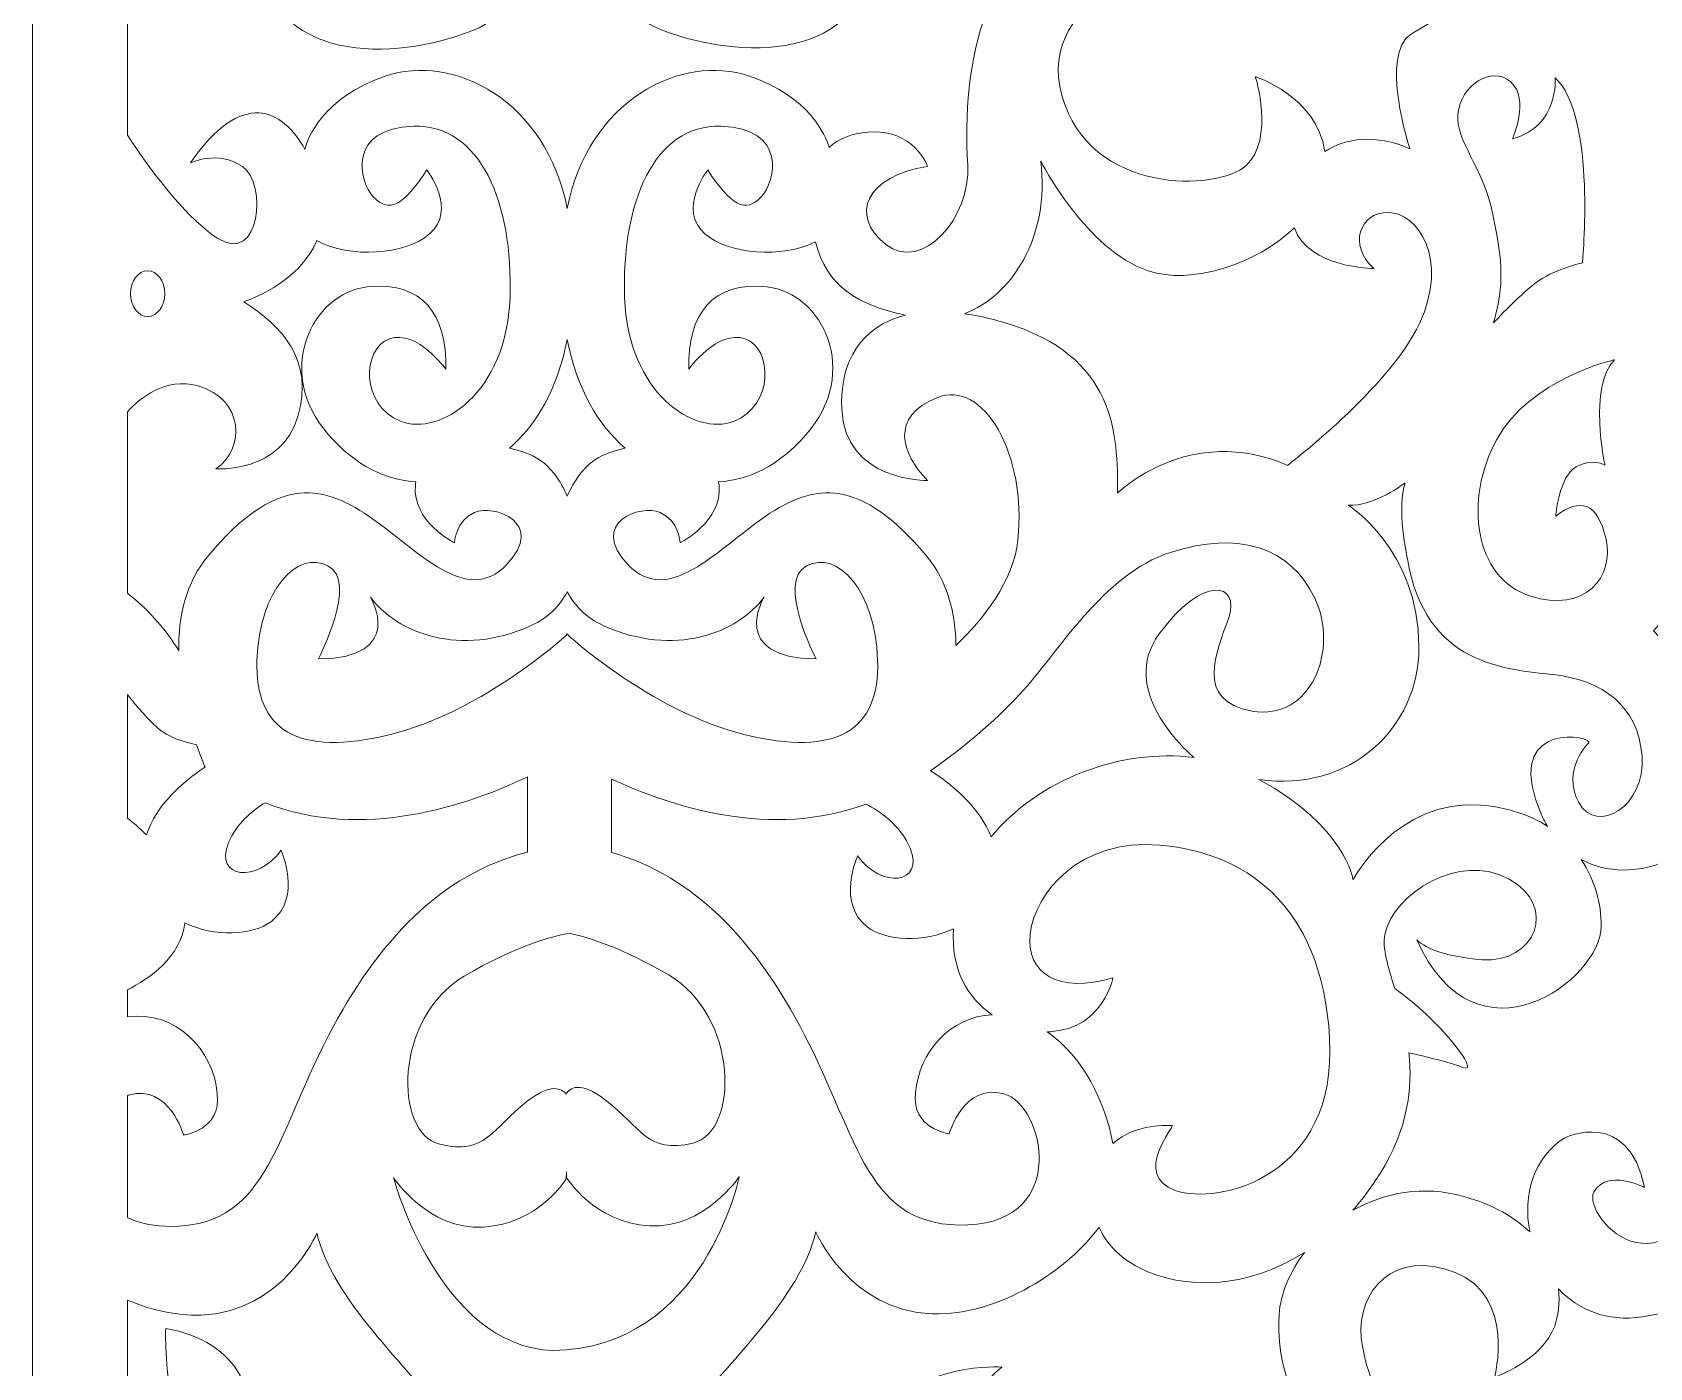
# Model space of a CAD drawing. Header units: centimetres. Extents: x -27.5 to -15.8, y -2.4 to 9.5.
# Drawn here: x -21.401 to -19.172, y 5.765 to 7.605 of the extents above; entities that cross this region are included whole.
import ezdxf

# ---------------------------------------------------------------- set-up
doc = ezdxf.new("R2010")
doc.units = ezdxf.units.CM
doc.header["$MEASUREMENT"] = 0
doc.layers.add('layer 1', color=7, linetype='Continuous')

msp = doc.modelspace()

# ---------------------------------------------------------------- linework, layer by layer
at = {"layer": 'layer 1', "color": 7, "lineweight": 9}
for points, knots in [([(-15.79741, -2.43716), (-15.79741, -2.43716), (-21.40076, -2.43716), (-21.40076, -2.43716), (-21.40076, -2.43716), (-21.40076, -2.43716), (-21.40076, 9.5), (-21.40076, 9.5), (-21.40076, 9.5), (-21.40076, 9.5), (-15.79741, 9.5), (-15.79741, 9.5), (-15.79741, 9.5), (-15.79741, 9.5), (-15.79741, -2.43716), (-15.79741, -2.43716)], [0, 0, 0, 0, 0.2, 0.2, 0.2, 0.2, 0.4, 0.4, 0.4, 0.4, 0.6, 0.6, 0.6, 0.6, 1, 1, 1, 1]), ([(-21.26969, 7.46294), (-21.26969, 7.46294), (-21.26969, 7.7349), (-21.26969, 7.7349), (-21.26969, 7.7349), (-21.24039, 7.73187), (-21.15302, 7.72925), (-21.1186, 7.7999), (-21.1186, 7.7999), (-21.07697, 7.88541), (-21.1167, 7.9642), (-21.21701, 7.98096), (-21.21701, 7.98096), (-21.21701, 7.98096), (-21.2189, 7.94408), (-21.20945, 7.87703), (-21.20945, 7.87703), (-21.20396, 7.83817), (-21.23913, 7.82238), (-21.26969, 7.81598), (-21.26969, 7.81598), (-21.26969, 7.81598), (-21.26969, 8.02003), (-21.26969, 8.02003), (-21.26969, 8.02003), (-21.23754, 8.00648), (-21.20292, 7.99839), (-21.16867, 7.99949), (-21.16867, 7.99949), (-21.05572, 8.00311), (-21.00849, 8.11228), (-21.00849, 8.11228), (-21.00849, 8.11228), (-20.98797, 8.02131), (-20.88323, 7.92855), (-20.83189, 7.8594), (-20.83189, 7.8594), (-20.78055, 7.79027), (-20.81134, 7.70477), (-20.90376, 7.67204), (-20.90376, 7.67204), (-20.99619, 7.63928), (-21.02493, 7.76481), (-20.9777, 7.78664), (-20.9777, 7.78664), (-20.93046, 7.80847), (-20.90376, 7.77937), (-20.90376, 7.77937), (-20.90376, 7.77937), (-20.90376, 7.77937), (-20.90171, 7.84667), (-20.9551, 7.86485), (-20.9551, 7.86485), (-21.00849, 7.88305), (-21.10502, 7.87577), (-21.09065, 7.7175), (-21.09065, 7.7175), (-21.07627, 7.55922), (-20.90171, 7.5647), (-20.79491, 7.60654), (-20.79491, 7.60654), (-20.68812, 7.64838), (-20.68608, 7.83395), (-20.68608, 7.84848), (-20.68608, 7.84848), (-20.68608, 7.86305), (-20.65118, 7.85758), (-20.65118, 7.85758), (-20.65118, 7.85758), (-20.65118, 7.85758), (-20.65151, 7.85877), (-20.65151, 7.85877), (-20.65151, 7.85877), (-20.64686, 7.85733), (-20.6435, 7.85474), (-20.6435, 7.85023), (-20.6435, 7.85023), (-20.6435, 7.8357), (-20.64144, 7.65012), (-20.53465, 7.60829), (-20.53465, 7.60829), (-20.42786, 7.56645), (-20.25332, 7.56097), (-20.23894, 7.71925), (-20.23894, 7.71925), (-20.22456, 7.87752), (-20.32107, 7.8848), (-20.37446, 7.86661), (-20.37446, 7.86661), (-20.42786, 7.84842), (-20.42581, 7.7811), (-20.42581, 7.7811), (-20.42581, 7.7811), (-20.42581, 7.7811), (-20.39913, 7.81022), (-20.35189, 7.7884), (-20.35189, 7.7884), (-20.30465, 7.76654), (-20.33341, 7.64101), (-20.42581, 7.67375), (-20.42581, 7.67375), (-20.51823, 7.70652), (-20.54903, 7.79203), (-20.49769, 7.86115), (-20.49769, 7.86115), (-20.44636, 7.93028), (-20.34161, 8.02306), (-20.32107, 8.11401), (-20.32107, 8.11401), (-20.32107, 8.11401), (-20.27383, 8.00487), (-20.1609, 8.00122), (-20.1609, 8.00122), (-20.06786, 7.99822), (-19.97202, 8.06314), (-19.9308, 8.12068), (-19.9308, 8.12068), (-19.92152, 8.09935), (-19.90409, 8.07934), (-19.87506, 8.06464), (-19.87506, 8.06464), (-19.808, 8.0307), (-19.70957, 8.03535), (-19.62463, 8.10225), (-19.62463, 8.10225), (-19.65819, 8.07031), (-19.67981, 8.02958), (-19.68267, 7.99092), (-19.68267, 7.99092), (-19.68687, 7.93431), (-19.66565, 7.8772), (-19.6482, 7.84092), (-19.6482, 7.84092), (-19.70845, 7.84195), (-19.7732, 7.83404), (-19.83848, 7.81442), (-19.83848, 7.81442), (-19.88902, 7.79926), (-19.93559, 7.77869), (-19.97471, 7.75448), (-19.97471, 7.75448), (-19.99867, 7.75496), (-20.07811, 7.76065), (-20.09975, 7.8138), (-20.09975, 7.8138), (-20.12537, 7.87659), (-20.06431, 7.91848), (-20.06431, 7.91848), (-20.06431, 7.91848), (-20.06431, 7.91848), (-20.18642, 7.92545), (-20.2061, 7.85393), (-20.2061, 7.85393), (-20.22505, 7.78514), (-20.17843, 7.69379), (-20.04698, 7.69618), (-20.04698, 7.69618), (-20.0645, 7.67707), (-20.0775, 7.65689), (-20.0849, 7.63617), (-20.0849, 7.63617), (-20.11162, 7.56156), (-20.11572, 7.49243), (-20.11162, 7.42149), (-20.11162, 7.42149), (-20.10749, 7.35054), (-20.17322, 7.27233), (-20.22456, 7.31233), (-20.22456, 7.31233), (-20.2759, 7.35236), (-20.25126, 7.40693), (-20.16706, 7.41966), (-20.16706, 7.41966), (-20.16706, 7.41966), (-20.18553, 7.47244), (-20.2492, 7.46696), (-20.2492, 7.46696), (-20.27196, 7.46502), (-20.28969, 7.45795), (-20.30258, 7.44594), (-20.30258, 7.44594), (-20.30795, 7.46348), (-20.33056, 7.51621), (-20.41235, 7.5441), (-20.41235, 7.5441), (-20.50698, 7.57633), (-20.63499, 7.51004), (-20.66356, 7.36169), (-20.66356, 7.36169), (-20.69218, 7.51004), (-20.82014, 7.57633), (-20.91477, 7.5441), (-20.91477, 7.5441), (-21.00126, 7.51462), (-21.02152, 7.45737), (-21.0253, 7.44329), (-21.0253, 7.44329), (-21.05527, 7.49848), (-21.11211, 7.52802), (-21.18293, 7.42451), (-21.18293, 7.42451), (-21.18293, 7.42451), (-21.14511, 7.44294), (-21.11104, 7.41949), (-21.11104, 7.41949), (-21.07697, 7.39599), (-21.08643, 7.28369), (-21.14511, 7.32057), (-21.14511, 7.32057), (-21.19757, 7.35354), (-21.25757, 7.44413), (-21.26969, 7.46294)], [0, 0, 0, 0, 0.0185185, 0.0185185, 0.0185185, 0.0185185, 0.037037, 0.037037, 0.037037, 0.037037, 0.0555556, 0.0555556, 0.0555556, 0.0555556, 0.0740741, 0.0740741, 0.0740741, 0.0740741, 0.0925926, 0.0925926, 0.0925926, 0.0925926, 0.1111111, 0.1111111, 0.1111111, 0.1111111, 0.1296296, 0.1296296, 0.1296296, 0.1296296, 0.1481481, 0.1481481, 0.1481481, 0.1481481, 0.1666667, 0.1666667, 0.1666667, 0.1666667, 0.1851852, 0.1851852, 0.1851852, 0.1851852, 0.2037037, 0.2037037, 0.2037037, 0.2037037, 0.2222222, 0.2222222, 0.2222222, 0.2222222, 0.2407407, 0.2407407, 0.2407407, 0.2407407, 0.2592593, 0.2592593, 0.2592593, 0.2592593, 0.2777778, 0.2777778, 0.2777778, 0.2777778, 0.2962963, 0.2962963, 0.2962963, 0.2962963, 0.3148148, 0.3148148, 0.3148148, 0.3148148, 0.3333333, 0.3333333, 0.3333333, 0.3333333, 0.3518519, 0.3518519, 0.3518519, 0.3518519, 0.3703704, 0.3703704, 0.3703704, 0.3703704, 0.3888889, 0.3888889, 0.3888889, 0.3888889, 0.4074074, 0.4074074, 0.4074074, 0.4074074, 0.4259259, 0.4259259, 0.4259259, 0.4259259, 0.4444444, 0.4444444, 0.4444444, 0.4444444, 0.462963, 0.462963, 0.462963, 0.462963, 0.4814815, 0.4814815, 0.4814815, 0.4814815, 0.5, 0.5, 0.5, 0.5, 0.5185185, 0.5185185, 0.5185185, 0.5185185, 0.537037, 0.537037, 0.537037, 0.537037, 0.5555556, 0.5555556, 0.5555556, 0.5555556, 0.5740741, 0.5740741, 0.5740741, 0.5740741, 0.5925926, 0.5925926, 0.5925926, 0.5925926, 0.6111111, 0.6111111, 0.6111111, 0.6111111, 0.6296296, 0.6296296, 0.6296296, 0.6296296, 0.6481481, 0.6481481, 0.6481481, 0.6481481, 0.6666667, 0.6666667, 0.6666667, 0.6666667, 0.6851852, 0.6851852, 0.6851852, 0.6851852, 0.7037037, 0.7037037, 0.7037037, 0.7037037, 0.7222222, 0.7222222, 0.7222222, 0.7222222, 0.7407407, 0.7407407, 0.7407407, 0.7407407, 0.7592593, 0.7592593, 0.7592593, 0.7592593, 0.7777778, 0.7777778, 0.7777778, 0.7777778, 0.7962963, 0.7962963, 0.7962963, 0.7962963, 0.8148148, 0.8148148, 0.8148148, 0.8148148, 0.8333333, 0.8333333, 0.8333333, 0.8333333, 0.8518519, 0.8518519, 0.8518519, 0.8518519, 0.8703704, 0.8703704, 0.8703704, 0.8703704, 0.8888889, 0.8888889, 0.8888889, 0.8888889, 0.9074074, 0.9074074, 0.9074074, 0.9074074, 0.9259259, 0.9259259, 0.9259259, 0.9259259, 0.9444444, 0.9444444, 0.9444444, 0.9444444, 0.962963, 0.962963, 0.962963, 0.962963, 1, 1, 1, 1]), ([(-19.61959, 7.44034), (-19.59073, 7.45899), (-19.55, 7.46471), (-19.50256, 7.44419), (-19.50256, 7.44419), (-19.50256, 7.44419), (-19.54504, 7.57436), (-19.50036, 7.60229), (-19.50036, 7.60229), (-19.45569, 7.63022), (-19.45307, 7.62791), (-19.45307, 7.62791), (-19.45307, 7.62791), (-19.45307, 7.62791), (-19.45329, 7.63933), (-19.45199, 7.65524), (-19.45199, 7.65524), (-19.50601, 7.6769), (-19.60893, 7.713), (-19.70119, 7.71592), (-19.70119, 7.71592), (-19.83364, 7.7201), (-20.01975, 7.65444), (-19.98189, 7.51754), (-19.98189, 7.51754), (-19.94405, 7.38062), (-19.76741, 7.38483), (-19.728, 7.42115), (-19.728, 7.42115), (-19.68856, 7.45746), (-19.71526, 7.54336), (-19.71526, 7.54336), (-19.71526, 7.54336), (-19.71526, 7.54336), (-19.63043, 7.51632), (-19.61959, 7.44034)], [0, 0, 0, 0, 0.1, 0.1, 0.1, 0.1, 0.2, 0.2, 0.2, 0.2, 0.3, 0.3, 0.3, 0.3, 0.4, 0.4, 0.4, 0.4, 0.5, 0.5, 0.5, 0.5, 0.6, 0.6, 0.6, 0.6, 0.7, 0.7, 0.7, 0.7, 0.8, 0.8, 0.8, 0.8, 1, 1, 1, 1]), ([(-19.26468, 7.2869), (-19.26468, 7.2869), (-19.24499, 7.48928), (-19.3021, 7.54162), (-19.3021, 7.54162), (-19.3021, 7.54162), (-19.29675, 7.47499), (-19.361, 7.45778), (-19.361, 7.45778), (-19.361, 7.45778), (-19.33675, 7.51258), (-19.36342, 7.53621), (-19.36342, 7.53621), (-19.39009, 7.55984), (-19.43253, 7.53086), (-19.43619, 7.49217), (-19.43619, 7.49217), (-19.43982, 7.45352), (-19.40102, 7.4202), (-19.38767, 7.35145), (-19.38767, 7.35145), (-19.37434, 7.28271), (-19.37228, 7.26054), (-19.38705, 7.20433), (-19.38705, 7.20433), (-19.38705, 7.20433), (-19.34719, 7.24746), (-19.32361, 7.26315), (-19.32361, 7.26315), (-19.29999, 7.27884), (-19.26468, 7.2869), (-19.26468, 7.2869)], [0, 0, 0, 0, 0.1111111, 0.1111111, 0.1111111, 0.1111111, 0.2222222, 0.2222222, 0.2222222, 0.2222222, 0.3333333, 0.3333333, 0.3333333, 0.3333333, 0.4444444, 0.4444444, 0.4444444, 0.4444444, 0.5555556, 0.5555556, 0.5555556, 0.5555556, 0.6666667, 0.6666667, 0.6666667, 0.6666667, 0.7777778, 0.7777778, 0.7777778, 0.7777778, 1, 1, 1, 1]), ([(-21.26969, 6.83177), (-21.26969, 6.83177), (-21.26969, 7.08154), (-21.26969, 7.08154), (-21.26969, 7.08154), (-21.2532, 7.09971), (-21.21766, 7.13002), (-21.17243, 7.11729), (-21.17243, 7.11729), (-21.10936, 7.09953), (-21.10651, 7.03094), (-21.14804, 7.003), (-21.14804, 7.003), (-21.14804, 7.003), (-21.05776, 6.99667), (-21.03482, 7.07539), (-21.03482, 7.07539), (-21.01189, 7.15411), (-21.05804, 7.19986), (-21.10914, 7.23341), (-21.10914, 7.23341), (-21.10914, 7.23341), (-21.03257, 7.25781), (-21.00893, 7.31767), (-21.00893, 7.31767), (-20.96307, 7.29249), (-20.88715, 7.29775), (-20.85331, 7.32673), (-20.85331, 7.32673), (-20.81474, 7.35982), (-20.85703, 7.4149), (-20.85703, 7.4149), (-20.85703, 7.4149), (-20.8894, 7.36532), (-20.90931, 7.35541), (-20.93046, 7.37743), (-20.93046, 7.37743), (-20.95161, 7.39947), (-20.96661, 7.47251), (-20.87514, 7.4752), (-20.87514, 7.4752), (-20.78365, 7.47792), (-20.73792, 7.36988), (-20.7425, 7.2389), (-20.7425, 7.2389), (-20.74708, 7.10789), (-20.83854, 7.04712), (-20.89342, 7.06874), (-20.89342, 7.06874), (-20.9483, 7.09035), (-20.94678, 7.16867), (-20.90868, 7.18218), (-20.90868, 7.18218), (-20.87056, 7.19567), (-20.83093, 7.1403), (-20.83093, 7.1403), (-20.83093, 7.1403), (-20.82941, 7.21593), (-20.86293, 7.26184), (-20.93916, 7.25373), (-20.93916, 7.25373), (-21.01538, 7.24564), (-21.06874, 7.13625), (-20.99252, 7.04982), (-20.99252, 7.04982), (-20.95459, 7.00683), (-20.91288, 6.98757), (-20.8721, 6.98505), (-20.8721, 6.98505), (-20.87243, 6.9836), (-20.87268, 6.98217), (-20.87282, 6.98068), (-20.87282, 6.98068), (-20.87771, 6.93014), (-20.81906, 6.9013), (-20.81906, 6.9013), (-20.81906, 6.9013), (-20.81906, 6.9013), (-20.81742, 6.9316), (-20.79136, 6.94313), (-20.79136, 6.94313), (-20.76526, 6.9547), (-20.69193, 6.92871), (-20.74735, 6.87096), (-20.74735, 6.87096), (-20.80273, 6.81323), (-20.86773, 6.88989), (-20.93648, 6.93746), (-20.93648, 6.93746), (-21.00521, 6.98502), (-21.06752, 6.99075), (-21.15776, 6.88418), (-21.15776, 6.88418), (-21.18973, 6.8464), (-21.19959, 6.79861), (-21.19903, 6.75265), (-21.19903, 6.75265), (-21.21627, 6.77992), (-21.23775, 6.80646), (-21.264, 6.82697), (-21.264, 6.82697), (-21.26598, 6.82852), (-21.26788, 6.83012), (-21.26969, 6.83177)], [0, 0, 0, 0, 0.037037, 0.037037, 0.037037, 0.037037, 0.0740741, 0.0740741, 0.0740741, 0.0740741, 0.1111111, 0.1111111, 0.1111111, 0.1111111, 0.1481481, 0.1481481, 0.1481481, 0.1481481, 0.1851852, 0.1851852, 0.1851852, 0.1851852, 0.2222222, 0.2222222, 0.2222222, 0.2222222, 0.2592593, 0.2592593, 0.2592593, 0.2592593, 0.2962963, 0.2962963, 0.2962963, 0.2962963, 0.3333333, 0.3333333, 0.3333333, 0.3333333, 0.3703704, 0.3703704, 0.3703704, 0.3703704, 0.4074074, 0.4074074, 0.4074074, 0.4074074, 0.4444444, 0.4444444, 0.4444444, 0.4444444, 0.4814815, 0.4814815, 0.4814815, 0.4814815, 0.5185185, 0.5185185, 0.5185185, 0.5185185, 0.5555556, 0.5555556, 0.5555556, 0.5555556, 0.5925926, 0.5925926, 0.5925926, 0.5925926, 0.6296296, 0.6296296, 0.6296296, 0.6296296, 0.6666667, 0.6666667, 0.6666667, 0.6666667, 0.7037037, 0.7037037, 0.7037037, 0.7037037, 0.7407407, 0.7407407, 0.7407407, 0.7407407, 0.7777778, 0.7777778, 0.7777778, 0.7777778, 0.8148148, 0.8148148, 0.8148148, 0.8148148, 0.8518519, 0.8518519, 0.8518519, 0.8518519, 0.8888889, 0.8888889, 0.8888889, 0.8888889, 0.9259259, 0.9259259, 0.9259259, 0.9259259, 1, 1, 1, 1]), ([(-20.1281, 6.75976), (-20.08917, 6.79657), (-20.04902, 6.84756), (-20.04264, 6.9051), (-20.04264, 6.9051), (-20.02976, 7.02118), (-20.08991, 7.12774), (-20.15434, 7.10111), (-20.15434, 7.10111), (-20.2188, 7.07447), (-20.20376, 7.02499), (-20.16723, 6.98691), (-20.16723, 6.98691), (-20.16723, 6.98691), (-20.2811, 6.98502), (-20.28539, 7.08587), (-20.28539, 7.08587), (-20.28814, 7.15026), (-20.25913, 7.19942), (-20.19758, 7.21472), (-20.19758, 7.21472), (-20.26413, 7.229), (-20.30622, 7.25469), (-20.32154, 7.31588), (-20.32154, 7.31588), (-20.36768, 7.29274), (-20.4408, 7.29844), (-20.4738, 7.32673), (-20.4738, 7.32673), (-20.51238, 7.35982), (-20.47007, 7.4149), (-20.47007, 7.4149), (-20.47007, 7.4149), (-20.43773, 7.36532), (-20.41783, 7.35541), (-20.39666, 7.37743), (-20.39666, 7.37743), (-20.37554, 7.39947), (-20.36053, 7.47251), (-20.45201, 7.4752), (-20.45201, 7.4752), (-20.54346, 7.47792), (-20.58921, 7.36988), (-20.58463, 7.2389), (-20.58463, 7.2389), (-20.58004, 7.10789), (-20.48859, 7.04712), (-20.43369, 7.06874), (-20.43369, 7.06874), (-20.37882, 7.09035), (-20.38034, 7.16867), (-20.41844, 7.18218), (-20.41844, 7.18218), (-20.45658, 7.19567), (-20.49622, 7.1403), (-20.49622, 7.1403), (-20.49622, 7.1403), (-20.49772, 7.21593), (-20.46419, 7.26184), (-20.38796, 7.25373), (-20.38796, 7.25373), (-20.31175, 7.24564), (-20.25838, 7.13625), (-20.33461, 7.04982), (-20.33461, 7.04982), (-20.37255, 7.00683), (-20.41424, 6.98757), (-20.45501, 6.98505), (-20.45501, 6.98505), (-20.45471, 6.9836), (-20.45445, 6.98217), (-20.45431, 6.98068), (-20.45431, 6.98068), (-20.44945, 6.93014), (-20.50809, 6.9013), (-20.50809, 6.9013), (-20.50809, 6.9013), (-20.50809, 6.9013), (-20.50969, 6.9316), (-20.53579, 6.94313), (-20.53579, 6.94313), (-20.56185, 6.9547), (-20.63518, 6.92871), (-20.57979, 6.87096), (-20.57979, 6.87096), (-20.52439, 6.81323), (-20.4594, 6.88989), (-20.39066, 6.93746), (-20.39066, 6.93746), (-20.32192, 6.98502), (-20.25961, 6.99075), (-20.1694, 6.88418), (-20.1694, 6.88418), (-20.13904, 6.84833), (-20.1286, 6.8035), (-20.1281, 6.75976)], [0, 0, 0, 0, 0.04, 0.04, 0.04, 0.04, 0.08, 0.08, 0.08, 0.08, 0.12, 0.12, 0.12, 0.12, 0.16, 0.16, 0.16, 0.16, 0.2, 0.2, 0.2, 0.2, 0.24, 0.24, 0.24, 0.24, 0.28, 0.28, 0.28, 0.28, 0.32, 0.32, 0.32, 0.32, 0.36, 0.36, 0.36, 0.36, 0.4, 0.4, 0.4, 0.4, 0.44, 0.44, 0.44, 0.44, 0.48, 0.48, 0.48, 0.48, 0.52, 0.52, 0.52, 0.52, 0.56, 0.56, 0.56, 0.56, 0.6, 0.6, 0.6, 0.6, 0.64, 0.64, 0.64, 0.64, 0.68, 0.68, 0.68, 0.68, 0.72, 0.72, 0.72, 0.72, 0.76, 0.76, 0.76, 0.76, 0.8, 0.8, 0.8, 0.8, 0.84, 0.84, 0.84, 0.84, 0.88, 0.88, 0.88, 0.88, 0.92, 0.92, 0.92, 0.92, 1, 1, 1, 1]), ([(-20.1161, 7.21684), (-20.09915, 7.21443), (-20.08092, 7.21042), (-20.06139, 7.20465), (-20.06139, 7.20465), (-19.90673, 7.15898), (-19.90515, 7.04971), (-19.90515, 6.9698), (-19.90515, 6.9698), (-19.90515, 6.9698), (-19.80633, 7.06686), (-19.67099, 7.00787), (-19.67099, 7.00787), (-19.67099, 7.00787), (-19.53086, 7.11438), (-19.48922, 7.20324), (-19.48922, 7.20324), (-19.44759, 7.29207), (-19.49193, 7.35631), (-19.5321, 7.35631), (-19.5321, 7.35631), (-19.57223, 7.35631), (-19.58758, 7.31131), (-19.55217, 7.27892), (-19.55217, 7.27892), (-19.55217, 7.27892), (-19.64222, 7.27983), (-19.66159, 7.33497), (-19.66159, 7.33497), (-19.71439, 7.28464), (-19.80411, 7.25604), (-19.8631, 7.27595), (-19.8631, 7.27595), (-19.94936, 7.30507), (-20.01098, 7.42693), (-20.01098, 7.42693), (-20.01098, 7.42693), (-19.99832, 7.32178), (-20.05154, 7.24149), (-20.1161, 7.21684)], [0, 0, 0, 0, 0.0909091, 0.0909091, 0.0909091, 0.0909091, 0.1818182, 0.1818182, 0.1818182, 0.1818182, 0.2727273, 0.2727273, 0.2727273, 0.2727273, 0.3636364, 0.3636364, 0.3636364, 0.3636364, 0.4545455, 0.4545455, 0.4545455, 0.4545455, 0.5454545, 0.5454545, 0.5454545, 0.5454545, 0.6363636, 0.6363636, 0.6363636, 0.6363636, 0.7272727, 0.7272727, 0.7272727, 0.7272727, 0.8181818, 0.8181818, 0.8181818, 0.8181818, 1, 1, 1, 1]), ([(-21.24191, 7.21299), (-21.25494, 7.21299), (-21.26558, 7.22712), (-21.26558, 7.24442), (-21.26558, 7.24442), (-21.26558, 7.26175), (-21.25494, 7.27585), (-21.24191, 7.27585), (-21.24191, 7.27585), (-21.2289, 7.27585), (-21.21827, 7.26175), (-21.21827, 7.24442), (-21.21827, 7.24442), (-21.21827, 7.22712), (-21.2289, 7.21299), (-21.24191, 7.21299)], [0, 0, 0, 0, 0.2, 0.2, 0.2, 0.2, 0.4, 0.4, 0.4, 0.4, 0.6, 0.6, 0.6, 0.6, 1, 1, 1, 1]), ([(-20.66356, 7.18145), (-20.65017, 7.11316), (-20.62082, 7.06308), (-20.58373, 7.03147), (-20.58373, 7.03147), (-20.59896, 7.02854), (-20.61334, 7.02326), (-20.62542, 7.01532), (-20.62542, 7.01532), (-20.64081, 7.0052), (-20.65415, 6.98719), (-20.66356, 6.96544), (-20.66356, 6.96544), (-20.67296, 6.98719), (-20.68635, 7.0052), (-20.70171, 7.01532), (-20.70171, 7.01532), (-20.71377, 7.02326), (-20.72814, 7.02854), (-20.7434, 7.03147), (-20.7434, 7.03147), (-20.70631, 7.06308), (-20.67697, 7.11316), (-20.66356, 7.18145)], [0, 0, 0, 0, 0.1428571, 0.1428571, 0.1428571, 0.1428571, 0.2857143, 0.2857143, 0.2857143, 0.2857143, 0.4285714, 0.4285714, 0.4285714, 0.4285714, 0.5714286, 0.5714286, 0.5714286, 0.5714286, 0.7142857, 0.7142857, 0.7142857, 0.7142857, 1, 1, 1, 1]), ([(-19.33714, 5.95151), (-19.35746, 5.97137), (-19.38682, 5.98881), (-19.42807, 6.00046), (-19.42807, 6.00046), (-19.4841, 6.0163), (-19.53755, 6.00587), (-19.58091, 5.98145), (-19.58091, 5.98145), (-19.56773, 5.99648), (-19.55514, 6.01339), (-19.54336, 6.03228), (-19.54336, 6.03228), (-19.50525, 6.09339), (-19.49869, 6.14957), (-19.50366, 6.19856), (-19.50366, 6.19856), (-19.4806, 6.1933), (-19.44727, 6.18514), (-19.42929, 6.17807), (-19.42929, 6.17807), (-19.40229, 6.16741), (-19.46374, 6.24616), (-19.52326, 6.28686), (-19.52326, 6.28686), (-19.53254, 6.31779), (-19.54057, 6.34305), (-19.53687, 6.36139), (-19.53687, 6.36139), (-19.52544, 6.4177), (-19.43419, 6.47543), (-19.36573, 6.43789), (-19.36573, 6.43789), (-19.29731, 6.40036), (-19.32989, 6.32097), (-19.40322, 6.32675), (-19.40322, 6.32675), (-19.47655, 6.33254), (-19.49283, 6.35418), (-19.49283, 6.35418), (-19.49283, 6.35418), (-19.41137, 6.17085), (-19.23863, 6.29931), (-19.23863, 6.37295), (-19.23863, 6.37295), (-19.23863, 6.40385), (-19.24744, 6.43655), (-19.26625, 6.46474), (-19.26625, 6.46474), (-19.19553, 6.42632), (-19.09481, 6.46722), (-19.07451, 6.55009), (-19.07451, 6.55009), (-19.04782, 6.65925), (-19.16656, 6.77993), (-19.16656, 6.77993), (-19.16656, 6.77993), (-19.10506, 6.8414), (-19.13503, 6.94479), (-19.13503, 6.94479), (-19.13503, 6.94479), (-19.09245, 6.91685), (-19.03884, 6.90986), (-19.01518, 6.97831), (-19.01518, 6.97831), (-18.99152, 7.04677), (-19.04987, 7.07471), (-19.04987, 7.07471), (-19.04987, 7.07471), (-19.03884, 7.03978), (-19.06405, 7.00065), (-19.10191, 7.00624), (-19.10191, 7.00624), (-19.13977, 7.01183), (-19.17287, 7.07609), (-19.14921, 7.1292), (-19.14921, 7.1292), (-19.12556, 7.18225), (-19.03566, 7.17807), (-18.93158, 7.09706), (-18.93158, 7.09706), (-18.8275, 7.01603), (-18.79235, 6.86133), (-18.80525, 6.76239), (-18.80525, 6.76239), (-18.81052, 6.72177), (-18.82304, 6.68597), (-18.83598, 6.65786), (-18.83598, 6.65786), (-18.86522, 6.68712), (-18.90198, 6.70126), (-18.94276, 6.70126), (-18.94276, 6.70126), (-19.02159, 6.70126), (-19.06969, 6.62142), (-19.06969, 6.62142), (-19.06969, 6.62142), (-18.98758, 6.63686), (-18.93534, 6.60818), (-18.9005, 6.54208), (-18.9005, 6.54208), (-18.86566, 6.47596), (-18.90299, 6.41203), (-18.96518, 6.35251), (-18.96518, 6.35251), (-19.02739, 6.29299), (-19.05724, 6.08582), (-19.05724, 6.08582), (-19.05724, 6.08582), (-19.13936, 5.82794), (-19.26625, 5.97342), (-19.24883, 6.00648), (-19.24883, 6.00648), (-19.23141, 6.03953), (-19.17918, 6.01309), (-19.17918, 6.01309), (-19.17918, 6.01309), (-19.20156, 6.12328), (-19.28866, 6.08142), (-19.28866, 6.08142), (-19.28866, 6.08142), (-19.33234, 6.05498), (-19.34678, 6.00187), (-19.33714, 5.95151)], [0, 0, 0, 0, 0.03125, 0.03125, 0.03125, 0.03125, 0.0625, 0.0625, 0.0625, 0.0625, 0.09375, 0.09375, 0.09375, 0.09375, 0.125, 0.125, 0.125, 0.125, 0.15625, 0.15625, 0.15625, 0.15625, 0.1875, 0.1875, 0.1875, 0.1875, 0.21875, 0.21875, 0.21875, 0.21875, 0.25, 0.25, 0.25, 0.25, 0.28125, 0.28125, 0.28125, 0.28125, 0.3125, 0.3125, 0.3125, 0.3125, 0.34375, 0.34375, 0.34375, 0.34375, 0.375, 0.375, 0.375, 0.375, 0.40625, 0.40625, 0.40625, 0.40625, 0.4375, 0.4375, 0.4375, 0.4375, 0.46875, 0.46875, 0.46875, 0.46875, 0.5, 0.5, 0.5, 0.5, 0.53125, 0.53125, 0.53125, 0.53125, 0.5625, 0.5625, 0.5625, 0.5625, 0.59375, 0.59375, 0.59375, 0.59375, 0.625, 0.625, 0.625, 0.625, 0.65625, 0.65625, 0.65625, 0.65625, 0.6875, 0.6875, 0.6875, 0.6875, 0.71875, 0.71875, 0.71875, 0.71875, 0.75, 0.75, 0.75, 0.75, 0.78125, 0.78125, 0.78125, 0.78125, 0.8125, 0.8125, 0.8125, 0.8125, 0.84375, 0.84375, 0.84375, 0.84375, 0.875, 0.875, 0.875, 0.875, 0.90625, 0.90625, 0.90625, 0.90625, 0.9375, 0.9375, 0.9375, 0.9375, 1, 1, 1, 1]), ([(-19.23361, 7.0083), (-19.23361, 7.0083), (-19.2572, 7.11679), (-19.22032, 7.15339), (-19.22032, 7.15339), (-19.22032, 7.15339), (-19.33688, 7.12724), (-19.3826, 7.04359), (-19.3826, 7.04359), (-19.42835, 6.95994), (-19.4136, 6.85277), (-19.33688, 6.82792), (-19.33688, 6.82792), (-19.26015, 6.80311), (-19.22032, 6.85538), (-19.23211, 6.90635), (-19.23211, 6.90635), (-19.24393, 6.95734), (-19.26753, 6.96385), (-19.30147, 6.93771), (-19.30147, 6.93771), (-19.30147, 6.93771), (-19.29703, 6.9926), (-19.27344, 7.00568), (-19.27344, 7.00568), (-19.24983, 7.01875), (-19.23361, 7.0083), (-19.23361, 7.0083)], [0, 0, 0, 0, 0.125, 0.125, 0.125, 0.125, 0.25, 0.25, 0.25, 0.25, 0.375, 0.375, 0.375, 0.375, 0.5, 0.5, 0.5, 0.5, 0.625, 0.625, 0.625, 0.625, 0.75, 0.75, 0.75, 0.75, 1, 1, 1, 1]), ([(-19.31277, 6.51041), (-19.31572, 6.51543), (-19.31848, 6.52078), (-19.32096, 6.52645), (-19.32096, 6.52645), (-19.37434, 6.64833), (-19.26553, 6.63923), (-19.25524, 6.62651), (-19.25524, 6.62651), (-19.25524, 6.62651), (-19.29441, 6.58835), (-19.26953, 6.54318), (-19.26953, 6.54318), (-19.24465, 6.49799), (-19.17747, 6.53766), (-19.18244, 6.60709), (-19.18244, 6.60709), (-19.18742, 6.67652), (-19.23717, 6.71179), (-19.30436, 6.7195), (-19.30436, 6.7195), (-19.37152, 6.72722), (-19.48114, 6.73202), (-19.50579, 6.87937), (-19.50579, 6.87937), (-19.50579, 6.87937), (-19.5214, 6.95176), (-19.50878, 6.98388), (-19.50878, 6.98388), (-19.50878, 6.98388), (-19.55292, 6.95036), (-19.58762, 6.95316), (-19.58762, 6.95316), (-19.58762, 6.95316), (-19.48985, 6.89217), (-19.48985, 6.7571), (-19.48985, 6.7571), (-19.48985, 6.64648), (-19.58406, 6.55668), (-19.71047, 6.57505), (-19.71047, 6.57505), (-19.59064, 6.51033), (-19.58077, 6.43697), (-19.58077, 6.43697), (-19.58077, 6.43697), (-19.58077, 6.43697), (-19.52061, 6.54923), (-19.4046, 6.53971), (-19.4046, 6.53971), (-19.36736, 6.53667), (-19.33694, 6.52597), (-19.31277, 6.51041)], [0, 0, 0, 0, 0.0714286, 0.0714286, 0.0714286, 0.0714286, 0.1428571, 0.1428571, 0.1428571, 0.1428571, 0.2142857, 0.2142857, 0.2142857, 0.2142857, 0.2857143, 0.2857143, 0.2857143, 0.2857143, 0.3571429, 0.3571429, 0.3571429, 0.3571429, 0.4285714, 0.4285714, 0.4285714, 0.4285714, 0.5, 0.5, 0.5, 0.5, 0.5714286, 0.5714286, 0.5714286, 0.5714286, 0.6428571, 0.6428571, 0.6428571, 0.6428571, 0.7142857, 0.7142857, 0.7142857, 0.7142857, 0.7857143, 0.7857143, 0.7857143, 0.7857143, 0.8571429, 0.8571429, 0.8571429, 0.8571429, 1, 1, 1, 1]), ([(-20.07964, 6.49583), (-20.01543, 6.57446), (-19.90056, 6.61868), (-19.79964, 6.60515), (-19.79964, 6.60515), (-19.81252, 6.61616), (-19.90441, 6.69886), (-19.84785, 6.77568), (-19.84785, 6.77568), (-19.78714, 6.85813), (-19.73589, 6.84618), (-19.75206, 6.79836), (-19.75206, 6.79836), (-19.76826, 6.75056), (-19.80064, 6.68364), (-19.71967, 6.6693), (-19.71967, 6.6693), (-19.63872, 6.65496), (-19.5996, 6.75415), (-19.63334, 6.82467), (-19.63334, 6.82467), (-19.66706, 6.89519), (-19.73758, 6.91842), (-19.83209, 6.88798), (-19.83209, 6.88798), (-19.92662, 6.85753), (-19.98678, 6.74906), (-20.04049, 6.69198), (-20.04049, 6.69198), (-20.07607, 6.65414), (-20.11918, 6.61717), (-20.16301, 6.5871), (-20.16301, 6.5871), (-20.13225, 6.56776), (-20.09491, 6.53632), (-20.07964, 6.49583)], [0, 0, 0, 0, 0.1, 0.1, 0.1, 0.1, 0.2, 0.2, 0.2, 0.2, 0.3, 0.3, 0.3, 0.3, 0.4, 0.4, 0.4, 0.4, 0.5, 0.5, 0.5, 0.5, 0.6, 0.6, 0.6, 0.6, 0.7, 0.7, 0.7, 0.7, 0.8, 0.8, 0.8, 0.8, 1, 1, 1, 1]), ([(-20.66356, 6.83358), (-20.65335, 6.81429), (-20.63729, 6.79789), (-20.614, 6.78725), (-20.614, 6.78725), (-20.51623, 6.74248), (-20.42824, 6.77713), (-20.3924, 6.82622), (-20.3924, 6.82622), (-20.3924, 6.82622), (-20.44291, 6.74248), (-20.32069, 6.74106), (-20.32069, 6.74106), (-20.32069, 6.74106), (-20.37609, 6.84786), (-20.33371, 6.8695), (-20.33371, 6.8695), (-20.29136, 6.89117), (-20.23921, 6.83631), (-20.23593, 6.73961), (-20.23593, 6.73961), (-20.23269, 6.64288), (-20.29136, 6.60536), (-20.42009, 6.63713), (-20.42009, 6.63713), (-20.53889, 6.66643), (-20.64659, 6.75965), (-20.6625, 6.77387), (-20.6625, 6.77387), (-20.6625, 6.77387), (-20.66261, 6.77568), (-20.66261, 6.77568), (-20.66261, 6.77568), (-20.66261, 6.77568), (-20.66296, 6.77538), (-20.66356, 6.77481), (-20.66356, 6.77481), (-20.6642, 6.77538), (-20.66451, 6.77568), (-20.66451, 6.77568), (-20.66451, 6.77568), (-20.66451, 6.77568), (-20.66462, 6.77387), (-20.66462, 6.77387), (-20.66462, 6.77387), (-20.6805, 6.75969), (-20.78819, 6.66644), (-20.90703, 6.63713), (-20.90703, 6.63713), (-21.03579, 6.60536), (-21.09444, 6.64288), (-21.09118, 6.73961), (-21.09118, 6.73961), (-21.08793, 6.83631), (-21.03579, 6.89117), (-20.99341, 6.8695), (-20.99341, 6.8695), (-20.95103, 6.84786), (-21.00645, 6.74106), (-21.00645, 6.74106), (-21.00645, 6.74106), (-20.88422, 6.74248), (-20.93474, 6.82622), (-20.93474, 6.82622), (-20.93474, 6.82622), (-20.89888, 6.77713), (-20.81089, 6.74248), (-20.71313, 6.78725), (-20.71313, 6.78725), (-20.68984, 6.79789), (-20.67378, 6.81429), (-20.66356, 6.83358)], [0, 0, 0, 0, 0.0526316, 0.0526316, 0.0526316, 0.0526316, 0.1052632, 0.1052632, 0.1052632, 0.1052632, 0.1578947, 0.1578947, 0.1578947, 0.1578947, 0.2105263, 0.2105263, 0.2105263, 0.2105263, 0.2631579, 0.2631579, 0.2631579, 0.2631579, 0.3157895, 0.3157895, 0.3157895, 0.3157895, 0.3684211, 0.3684211, 0.3684211, 0.3684211, 0.4210526, 0.4210526, 0.4210526, 0.4210526, 0.4736842, 0.4736842, 0.4736842, 0.4736842, 0.5263158, 0.5263158, 0.5263158, 0.5263158, 0.5789474, 0.5789474, 0.5789474, 0.5789474, 0.6315789, 0.6315789, 0.6315789, 0.6315789, 0.6842105, 0.6842105, 0.6842105, 0.6842105, 0.7368421, 0.7368421, 0.7368421, 0.7368421, 0.7894737, 0.7894737, 0.7894737, 0.7894737, 0.8421053, 0.8421053, 0.8421053, 0.8421053, 0.8947368, 0.8947368, 0.8947368, 0.8947368, 1, 1, 1, 1]), ([(-21.26969, 6.52164), (-21.26969, 6.52164), (-21.26969, 6.69231), (-21.26969, 6.69231), (-21.26969, 6.69231), (-21.26202, 6.68212), (-21.24595, 6.66197), (-21.22722, 6.64536), (-21.22722, 6.64536), (-21.21419, 6.63382), (-21.19278, 6.62685), (-21.17449, 6.62277), (-21.17449, 6.62277), (-21.16876, 6.6061), (-21.16394, 6.59498), (-21.16264, 6.59211), (-21.16264, 6.59211), (-21.19378, 6.57181), (-21.23017, 6.53964), (-21.24354, 6.49864), (-21.24354, 6.49864), (-21.25285, 6.50798), (-21.26199, 6.51569), (-21.26969, 6.52164)], [0, 0, 0, 0, 0.1428571, 0.1428571, 0.1428571, 0.1428571, 0.2857143, 0.2857143, 0.2857143, 0.2857143, 0.4285714, 0.4285714, 0.4285714, 0.4285714, 0.5714286, 0.5714286, 0.5714286, 0.5714286, 0.7142857, 0.7142857, 0.7142857, 0.7142857, 1, 1, 1, 1]), ([(-21.26969, 5.97139), (-21.26969, 5.97139), (-21.26969, 6.1396), (-21.26969, 6.1396), (-21.26969, 6.1396), (-21.269, 6.13984), (-21.2683, 6.14006), (-21.2676, 6.14025), (-21.2676, 6.14025), (-21.21176, 6.15546), (-21.1924, 6.08507), (-21.1924, 6.08507), (-21.1924, 6.08507), (-21.1924, 6.08507), (-21.13978, 6.09197), (-21.14588, 6.14194), (-21.14588, 6.14194), (-21.15092, 6.20221), (-21.2028, 6.25691), (-21.26969, 6.24818), (-21.26969, 6.24818), (-21.26969, 6.24818), (-21.26969, 6.28505), (-21.26969, 6.28505), (-21.26969, 6.28505), (-21.23983, 6.30028), (-21.19644, 6.3302), (-21.19066, 6.37728), (-21.19066, 6.37728), (-21.14944, 6.35771), (-21.09708, 6.35986), (-21.07134, 6.37952), (-21.07134, 6.37952), (-21.02856, 6.41218), (-21.05806, 6.47753), (-21.05806, 6.47753), (-21.05806, 6.47753), (-21.09053, 6.43179), (-21.15101, 6.43833), (-21.13034, 6.48797), (-21.13034, 6.48797), (-21.11946, 6.51416), (-21.09791, 6.53203), (-21.07996, 6.54299), (-21.07996, 6.54299), (-20.94546, 6.48953), (-20.79956, 6.53987), (-20.71835, 6.57865), (-20.71835, 6.57865), (-20.71835, 6.57865), (-20.71835, 6.4751), (-20.71835, 6.4751), (-20.71835, 6.4751), (-20.8375, 6.44453), (-20.92471, 6.35272), (-20.99262, 6.22207), (-20.99262, 6.22207), (-21.06782, 6.07745), (-21.07856, 5.95376), (-21.21819, 5.95946), (-21.21819, 5.95946), (-21.2391, 5.96031), (-21.25608, 5.96463), (-21.26969, 5.97139)], [0, 0, 0, 0, 0.0588235, 0.0588235, 0.0588235, 0.0588235, 0.1176471, 0.1176471, 0.1176471, 0.1176471, 0.1764706, 0.1764706, 0.1764706, 0.1764706, 0.2352941, 0.2352941, 0.2352941, 0.2352941, 0.2941176, 0.2941176, 0.2941176, 0.2941176, 0.3529412, 0.3529412, 0.3529412, 0.3529412, 0.4117647, 0.4117647, 0.4117647, 0.4117647, 0.4705882, 0.4705882, 0.4705882, 0.4705882, 0.5294118, 0.5294118, 0.5294118, 0.5294118, 0.5882353, 0.5882353, 0.5882353, 0.5882353, 0.6470588, 0.6470588, 0.6470588, 0.6470588, 0.7058824, 0.7058824, 0.7058824, 0.7058824, 0.7647059, 0.7647059, 0.7647059, 0.7647059, 0.8235294, 0.8235294, 0.8235294, 0.8235294, 0.8823529, 0.8823529, 0.8823529, 0.8823529, 1, 1, 1, 1]), ([(-20.07809, 6.25081), (-20.11094, 6.27349), (-20.13538, 6.31271), (-20.13126, 6.36937), (-20.13126, 6.36937), (-20.17242, 6.35004), (-20.22451, 6.35223), (-20.25014, 6.3718), (-20.25014, 6.3718), (-20.29293, 6.40448), (-20.26343, 6.46983), (-20.26343, 6.46983), (-20.26343, 6.46983), (-20.23096, 6.42409), (-20.17048, 6.4306), (-20.19113, 6.48028), (-20.19113, 6.48028), (-20.20424, 6.5118), (-20.23276, 6.53122), (-20.25189, 6.5412), (-20.25189, 6.5412), (-20.38162, 6.49203), (-20.52114, 6.53784), (-20.60244, 6.57565), (-20.60244, 6.57565), (-20.60244, 6.57565), (-20.60244, 6.47443), (-20.60244, 6.47443), (-20.60244, 6.47443), (-20.48777, 6.44172), (-20.40318, 6.35124), (-20.33695, 6.22384), (-20.33695, 6.22384), (-20.26176, 6.0792), (-20.25102, 5.95549), (-20.11137, 5.96121), (-20.11137, 5.96121), (-19.97175, 5.96693), (-20.00612, 6.12676), (-20.06196, 6.14201), (-20.06196, 6.14201), (-20.11782, 6.15721), (-20.13716, 6.08679), (-20.13716, 6.08679), (-20.13716, 6.08679), (-20.13716, 6.08679), (-20.18979, 6.09374), (-20.18369, 6.1437), (-20.18369, 6.1437), (-20.17912, 6.19835), (-20.13599, 6.24847), (-20.07809, 6.25081)], [0, 0, 0, 0, 0.0714286, 0.0714286, 0.0714286, 0.0714286, 0.1428571, 0.1428571, 0.1428571, 0.1428571, 0.2142857, 0.2142857, 0.2142857, 0.2142857, 0.2857143, 0.2857143, 0.2857143, 0.2857143, 0.3571429, 0.3571429, 0.3571429, 0.3571429, 0.4285714, 0.4285714, 0.4285714, 0.4285714, 0.5, 0.5, 0.5, 0.5, 0.5714286, 0.5714286, 0.5714286, 0.5714286, 0.6428571, 0.6428571, 0.6428571, 0.6428571, 0.7142857, 0.7142857, 0.7142857, 0.7142857, 0.7857143, 0.7857143, 0.7857143, 0.7857143, 0.8571429, 0.8571429, 0.8571429, 0.8571429, 1, 1, 1, 1]), ([(-19.91171, 6.07338), (-19.91168, 6.0734), (-19.91164, 6.07345), (-19.91159, 6.0735), (-19.91159, 6.0735), (-19.87937, 6.10204), (-19.83424, 6.09821), (-19.82995, 6.09821), (-19.82995, 6.09821), (-19.82567, 6.09821), (-19.8858, 6.02971), (-19.82567, 6.00879), (-19.82567, 6.00879), (-19.76552, 5.98787), (-19.60225, 6.0278), (-19.613, 6.21811), (-19.613, 6.21811), (-19.62371, 6.40842), (-19.73544, 6.47503), (-19.84714, 6.48453), (-19.84714, 6.48453), (-19.95886, 6.49407), (-20.019, 6.41792), (-20.02545, 6.36275), (-20.02545, 6.36275), (-20.03188, 6.30757), (-19.98678, 6.27901), (-19.91159, 6.30184), (-19.91159, 6.30184), (-19.91159, 6.30184), (-19.92449, 6.23335), (-19.99535, 6.22763), (-19.99535, 6.22763), (-19.99766, 6.22744), (-19.99999, 6.22735), (-20.00235, 6.22732), (-20.00235, 6.22732), (-19.95253, 6.19358), (-19.92215, 6.12995), (-19.91171, 6.07338)], [0, 0, 0, 0, 0.0909091, 0.0909091, 0.0909091, 0.0909091, 0.1818182, 0.1818182, 0.1818182, 0.1818182, 0.2727273, 0.2727273, 0.2727273, 0.2727273, 0.3636364, 0.3636364, 0.3636364, 0.3636364, 0.4545455, 0.4545455, 0.4545455, 0.4545455, 0.5454545, 0.5454545, 0.5454545, 0.5454545, 0.6363636, 0.6363636, 0.6363636, 0.6363636, 0.7272727, 0.7272727, 0.7272727, 0.7272727, 0.8181818, 0.8181818, 0.8181818, 0.8181818, 1, 1, 1, 1]), ([(-20.66041, 6.36321), (-20.68222, 6.35933), (-20.73389, 6.34634), (-20.80573, 6.30392), (-20.80573, 6.30392), (-20.9024, 6.2468), (-20.90298, 6.08826), (-20.8394, 6.0724), (-20.8394, 6.0724), (-20.77586, 6.05652), (-20.7677, 6.09402), (-20.71883, 6.13156), (-20.71883, 6.13156), (-20.68562, 6.15706), (-20.67122, 6.14926), (-20.6654, 6.14163), (-20.6654, 6.14163), (-20.66047, 6.1496), (-20.64652, 6.16076), (-20.61075, 6.13331), (-20.61075, 6.13331), (-20.56185, 6.09577), (-20.55371, 6.05825), (-20.49015, 6.07413), (-20.49015, 6.07413), (-20.4266, 6.09), (-20.42717, 6.24857), (-20.52385, 6.30566), (-20.52385, 6.30566), (-20.58739, 6.34317), (-20.63516, 6.35765), (-20.66041, 6.36321)], [0, 0, 0, 0, 0.1111111, 0.1111111, 0.1111111, 0.1111111, 0.2222222, 0.2222222, 0.2222222, 0.2222222, 0.3333333, 0.3333333, 0.3333333, 0.3333333, 0.4444444, 0.4444444, 0.4444444, 0.4444444, 0.5555556, 0.5555556, 0.5555556, 0.5555556, 0.6666667, 0.6666667, 0.6666667, 0.6666667, 0.7777778, 0.7777778, 0.7777778, 0.7777778, 1, 1, 1, 1]), ([(-20.66476, 6.03446), (-20.66476, 6.03446), (-20.66505, 6.02475), (-20.66505, 6.02475), (-20.66505, 6.02475), (-20.66505, 6.02475), (-20.70254, 5.96266), (-20.77912, 5.95833), (-20.77912, 5.95833), (-20.85571, 5.954), (-20.90298, 6.02618), (-20.90298, 6.02618), (-20.90298, 6.02618), (-20.90298, 6.02618), (-20.84066, 5.79392), (-20.68328, 5.78806), (-20.68328, 5.78806), (-20.68328, 5.78806), (-20.68328, 5.78814), (-20.68328, 5.78814), (-20.68328, 5.78814), (-20.47418, 5.79121), (-20.4266, 6.02793), (-20.4266, 6.02793), (-20.4266, 6.02793), (-20.4266, 6.02793), (-20.47387, 5.95577), (-20.55046, 5.96008), (-20.55046, 5.96008), (-20.62706, 5.96442), (-20.66451, 6.0265), (-20.66451, 6.0265), (-20.66451, 6.0265), (-20.66451, 6.0265), (-20.66476, 6.03446), (-20.66476, 6.03446)], [0, 0, 0, 0, 0.1, 0.1, 0.1, 0.1, 0.2, 0.2, 0.2, 0.2, 0.3, 0.3, 0.3, 0.3, 0.4, 0.4, 0.4, 0.4, 0.5, 0.5, 0.5, 0.5, 0.6, 0.6, 0.6, 0.6, 0.7, 0.7, 0.7, 0.7, 0.8, 0.8, 0.8, 0.8, 1, 1, 1, 1]), ([(-18.66268, 5.85349), (-18.64579, 5.83166), (-18.61805, 5.78807), (-18.62509, 5.74447), (-18.62509, 5.74447), (-18.63504, 5.68276), (-18.7669, 5.64749), (-18.82413, 5.67394), (-18.82413, 5.67394), (-18.88137, 5.70039), (-18.8515, 5.76652), (-18.8515, 5.76652), (-18.8515, 5.76652), (-18.87737, 5.74974), (-18.88739, 5.73015), (-18.88796, 5.71022), (-18.88796, 5.71022), (-18.94348, 5.74363), (-19.00474, 5.75528), (-19.0588, 5.72853), (-19.0588, 5.72853), (-19.17182, 5.67267), (-19.23227, 5.48871), (-19.23227, 5.48871), (-19.23227, 5.48871), (-19.2385, 5.52378), (-19.30256, 5.572), (-19.35765, 5.59049), (-19.35765, 5.59049), (-19.38905, 5.61344), (-19.44534, 5.64993), (-19.50589, 5.66733), (-19.50589, 5.66733), (-19.51028, 5.66858), (-19.51467, 5.66978), (-19.51916, 5.67092), (-19.51916, 5.67092), (-19.53703, 5.70427), (-19.56453, 5.75683), (-19.56934, 5.80561), (-19.56934, 5.80561), (-19.57573, 5.87002), (-19.52384, 5.92922), (-19.43997, 5.89573), (-19.43997, 5.89573), (-19.3561, 5.86227), (-19.38564, 5.75139), (-19.38564, 5.75139), (-19.38564, 5.75139), (-19.38564, 5.75139), (-19.31954, 5.77493), (-19.30286, 5.82177), (-19.30286, 5.82177), (-19.29793, 5.83561), (-19.29541, 5.85362), (-19.29771, 5.87311), (-19.29771, 5.87311), (-19.27058, 5.84453), (-19.23115, 5.82734), (-19.18166, 5.83453), (-19.18166, 5.83453), (-19.02989, 5.85658), (-19.01269, 5.98787), (-19.01269, 5.98787), (-19.01269, 5.98787), (-18.95683, 5.9022), (-18.79785, 5.81468), (-18.67111, 5.85082), (-18.67111, 5.85082), (-18.66821, 5.85165), (-18.66542, 5.85255), (-18.66268, 5.85349)], [0, 0, 0, 0, 0.0526316, 0.0526316, 0.0526316, 0.0526316, 0.1052632, 0.1052632, 0.1052632, 0.1052632, 0.1578947, 0.1578947, 0.1578947, 0.1578947, 0.2105263, 0.2105263, 0.2105263, 0.2105263, 0.2631579, 0.2631579, 0.2631579, 0.2631579, 0.3157895, 0.3157895, 0.3157895, 0.3157895, 0.3684211, 0.3684211, 0.3684211, 0.3684211, 0.4210526, 0.4210526, 0.4210526, 0.4210526, 0.4736842, 0.4736842, 0.4736842, 0.4736842, 0.5263158, 0.5263158, 0.5263158, 0.5263158, 0.5789474, 0.5789474, 0.5789474, 0.5789474, 0.6315789, 0.6315789, 0.6315789, 0.6315789, 0.6842105, 0.6842105, 0.6842105, 0.6842105, 0.7368421, 0.7368421, 0.7368421, 0.7368421, 0.7894737, 0.7894737, 0.7894737, 0.7894737, 0.8421053, 0.8421053, 0.8421053, 0.8421053, 0.8947368, 0.8947368, 0.8947368, 0.8947368, 1, 1, 1, 1]), ([(-21.26969, 5.30979), (-21.26969, 5.30979), (-21.26969, 5.57247), (-21.26969, 5.57247), (-21.26969, 5.57247), (-21.24039, 5.56943), (-21.15302, 5.56681), (-21.1186, 5.63747), (-21.1186, 5.63747), (-21.07697, 5.72297), (-21.1167, 5.80176), (-21.21701, 5.81853), (-21.21701, 5.81853), (-21.21701, 5.81853), (-21.2189, 5.78164), (-21.20945, 5.7146), (-21.20945, 5.7146), (-21.20396, 5.67574), (-21.23913, 5.65994), (-21.26969, 5.65354), (-21.26969, 5.65354), (-21.26969, 5.65354), (-21.26969, 5.85759), (-21.26969, 5.85759), (-21.26969, 5.85759), (-21.23754, 5.84405), (-21.20292, 5.83595), (-21.16867, 5.83705), (-21.16867, 5.83705), (-21.05572, 5.84068), (-21.00849, 5.94984), (-21.00849, 5.94984), (-21.00849, 5.94984), (-20.98797, 5.85888), (-20.88323, 5.76612), (-20.83189, 5.69696), (-20.83189, 5.69696), (-20.78055, 5.62784), (-20.81134, 5.54234), (-20.90376, 5.5096), (-20.90376, 5.5096), (-20.99619, 5.47685), (-21.02493, 5.60237), (-20.9777, 5.6242), (-20.9777, 5.6242), (-20.93046, 5.64604), (-20.90376, 5.61693), (-20.90376, 5.61693), (-20.90376, 5.61693), (-20.90376, 5.61693), (-20.90171, 5.68423), (-20.9551, 5.70241), (-20.9551, 5.70241), (-21.00849, 5.72061), (-21.10502, 5.71334), (-21.09065, 5.55507), (-21.09065, 5.55507), (-21.07627, 5.39678), (-20.90171, 5.40226), (-20.79491, 5.44411), (-20.79491, 5.44411), (-20.68812, 5.48595), (-20.68608, 5.67151), (-20.68608, 5.68605), (-20.68608, 5.68605), (-20.68608, 5.70062), (-20.65118, 5.69515), (-20.65118, 5.69515), (-20.65118, 5.69515), (-20.65118, 5.69515), (-20.65151, 5.69633), (-20.65151, 5.69633), (-20.65151, 5.69633), (-20.64686, 5.69489), (-20.6435, 5.6923), (-20.6435, 5.6878), (-20.6435, 5.6878), (-20.6435, 5.67326), (-20.64144, 5.48768), (-20.53465, 5.44585), (-20.53465, 5.44585), (-20.42786, 5.40401), (-20.25332, 5.39853), (-20.23894, 5.55681), (-20.23894, 5.55681), (-20.22456, 5.71509), (-20.32107, 5.72236), (-20.37446, 5.70417), (-20.37446, 5.70417), (-20.42786, 5.68599), (-20.42581, 5.61866), (-20.42581, 5.61866), (-20.42581, 5.61866), (-20.42581, 5.61866), (-20.39913, 5.64778), (-20.35189, 5.62596), (-20.35189, 5.62596), (-20.30465, 5.6041), (-20.33341, 5.47858), (-20.42581, 5.51131), (-20.42581, 5.51131), (-20.51823, 5.54408), (-20.54903, 5.62959), (-20.49769, 5.69871), (-20.49769, 5.69871), (-20.44636, 5.76785), (-20.34161, 5.86063), (-20.32107, 5.95158), (-20.32107, 5.95158), (-20.32107, 5.95158), (-20.27383, 5.84243), (-20.1609, 5.83878), (-20.1609, 5.83878), (-20.06786, 5.83579), (-19.97202, 5.9007), (-19.9308, 5.95824), (-19.9308, 5.95824), (-19.92152, 5.93691), (-19.90409, 5.9169), (-19.87506, 5.9022), (-19.87506, 5.9022), (-19.814, 5.8713), (-19.72693, 5.87239), (-19.64772, 5.92332), (-19.64772, 5.92332), (-19.66793, 5.89666), (-19.68053, 5.86665), (-19.68267, 5.83778), (-19.68267, 5.83778), (-19.68687, 5.78116), (-19.66565, 5.72405), (-19.6482, 5.68777), (-19.6482, 5.68777), (-19.70845, 5.6888), (-19.7732, 5.68089), (-19.83848, 5.66128), (-19.83848, 5.66128), (-19.88902, 5.64611), (-19.93559, 5.62554), (-19.97471, 5.60133), (-19.97471, 5.60133), (-19.99867, 5.60181), (-20.07811, 5.60751), (-20.09975, 5.66065), (-20.09975, 5.66065), (-20.12537, 5.72344), (-20.06431, 5.76533), (-20.06431, 5.76533), (-20.06431, 5.76533), (-20.06431, 5.76533), (-20.18642, 5.7723), (-20.2061, 5.70078), (-20.2061, 5.70078), (-20.22505, 5.63199), (-20.17843, 5.54065), (-20.04698, 5.54303), (-20.04698, 5.54303), (-20.0645, 5.52392), (-20.0775, 5.50374), (-20.0849, 5.48302), (-20.0849, 5.48302), (-20.11162, 5.40841), (-20.11572, 5.33928), (-20.11162, 5.26835), (-20.11162, 5.26835), (-20.10749, 5.19739), (-20.17322, 5.11918), (-20.22456, 5.15918), (-20.22456, 5.15918), (-20.2759, 5.19921), (-20.25126, 5.25379), (-20.16706, 5.26651), (-20.16706, 5.26651), (-20.16706, 5.26651), (-20.18553, 5.31929), (-20.2492, 5.31382), (-20.2492, 5.31382), (-20.27196, 5.31187), (-20.28969, 5.3048), (-20.30258, 5.29279), (-20.30258, 5.29279), (-20.30795, 5.31033), (-20.33056, 5.36306), (-20.41235, 5.39095), (-20.41235, 5.39095), (-20.50698, 5.42319), (-20.63499, 5.35689), (-20.66356, 5.20854), (-20.66356, 5.20854), (-20.69218, 5.35689), (-20.82014, 5.42319), (-20.91477, 5.39095), (-20.91477, 5.39095), (-21.00126, 5.36147), (-21.02152, 5.30422), (-21.0253, 5.29014), (-21.0253, 5.29014), (-21.05527, 5.34533), (-21.11211, 5.37487), (-21.18293, 5.27136), (-21.18293, 5.27136), (-21.18293, 5.27136), (-21.14511, 5.28979), (-21.11104, 5.26635), (-21.11104, 5.26635), (-21.07697, 5.24284), (-21.08643, 5.13054), (-21.14511, 5.16742), (-21.14511, 5.16742), (-21.19757, 5.20039), (-21.25757, 5.29098), (-21.26969, 5.30979)], [0, 0, 0, 0, 0.0185185, 0.0185185, 0.0185185, 0.0185185, 0.037037, 0.037037, 0.037037, 0.037037, 0.0555556, 0.0555556, 0.0555556, 0.0555556, 0.0740741, 0.0740741, 0.0740741, 0.0740741, 0.0925926, 0.0925926, 0.0925926, 0.0925926, 0.1111111, 0.1111111, 0.1111111, 0.1111111, 0.1296296, 0.1296296, 0.1296296, 0.1296296, 0.1481481, 0.1481481, 0.1481481, 0.1481481, 0.1666667, 0.1666667, 0.1666667, 0.1666667, 0.1851852, 0.1851852, 0.1851852, 0.1851852, 0.2037037, 0.2037037, 0.2037037, 0.2037037, 0.2222222, 0.2222222, 0.2222222, 0.2222222, 0.2407407, 0.2407407, 0.2407407, 0.2407407, 0.2592593, 0.2592593, 0.2592593, 0.2592593, 0.2777778, 0.2777778, 0.2777778, 0.2777778, 0.2962963, 0.2962963, 0.2962963, 0.2962963, 0.3148148, 0.3148148, 0.3148148, 0.3148148, 0.3333333, 0.3333333, 0.3333333, 0.3333333, 0.3518519, 0.3518519, 0.3518519, 0.3518519, 0.3703704, 0.3703704, 0.3703704, 0.3703704, 0.3888889, 0.3888889, 0.3888889, 0.3888889, 0.4074074, 0.4074074, 0.4074074, 0.4074074, 0.4259259, 0.4259259, 0.4259259, 0.4259259, 0.4444444, 0.4444444, 0.4444444, 0.4444444, 0.462963, 0.462963, 0.462963, 0.462963, 0.4814815, 0.4814815, 0.4814815, 0.4814815, 0.5, 0.5, 0.5, 0.5, 0.5185185, 0.5185185, 0.5185185, 0.5185185, 0.537037, 0.537037, 0.537037, 0.537037, 0.5555556, 0.5555556, 0.5555556, 0.5555556, 0.5740741, 0.5740741, 0.5740741, 0.5740741, 0.5925926, 0.5925926, 0.5925926, 0.5925926, 0.6111111, 0.6111111, 0.6111111, 0.6111111, 0.6296296, 0.6296296, 0.6296296, 0.6296296, 0.6481481, 0.6481481, 0.6481481, 0.6481481, 0.6666667, 0.6666667, 0.6666667, 0.6666667, 0.6851852, 0.6851852, 0.6851852, 0.6851852, 0.7037037, 0.7037037, 0.7037037, 0.7037037, 0.7222222, 0.7222222, 0.7222222, 0.7222222, 0.7407407, 0.7407407, 0.7407407, 0.7407407, 0.7592593, 0.7592593, 0.7592593, 0.7592593, 0.7777778, 0.7777778, 0.7777778, 0.7777778, 0.7962963, 0.7962963, 0.7962963, 0.7962963, 0.8148148, 0.8148148, 0.8148148, 0.8148148, 0.8333333, 0.8333333, 0.8333333, 0.8333333, 0.8518519, 0.8518519, 0.8518519, 0.8518519, 0.8703704, 0.8703704, 0.8703704, 0.8703704, 0.8888889, 0.8888889, 0.8888889, 0.8888889, 0.9074074, 0.9074074, 0.9074074, 0.9074074, 0.9259259, 0.9259259, 0.9259259, 0.9259259, 0.9444444, 0.9444444, 0.9444444, 0.9444444, 0.962963, 0.962963, 0.962963, 0.962963, 1, 1, 1, 1])]:
    msp.add_open_spline(points, degree=3, knots=knots, dxfattribs=at)

doc.saveas('drawing.dxf')
